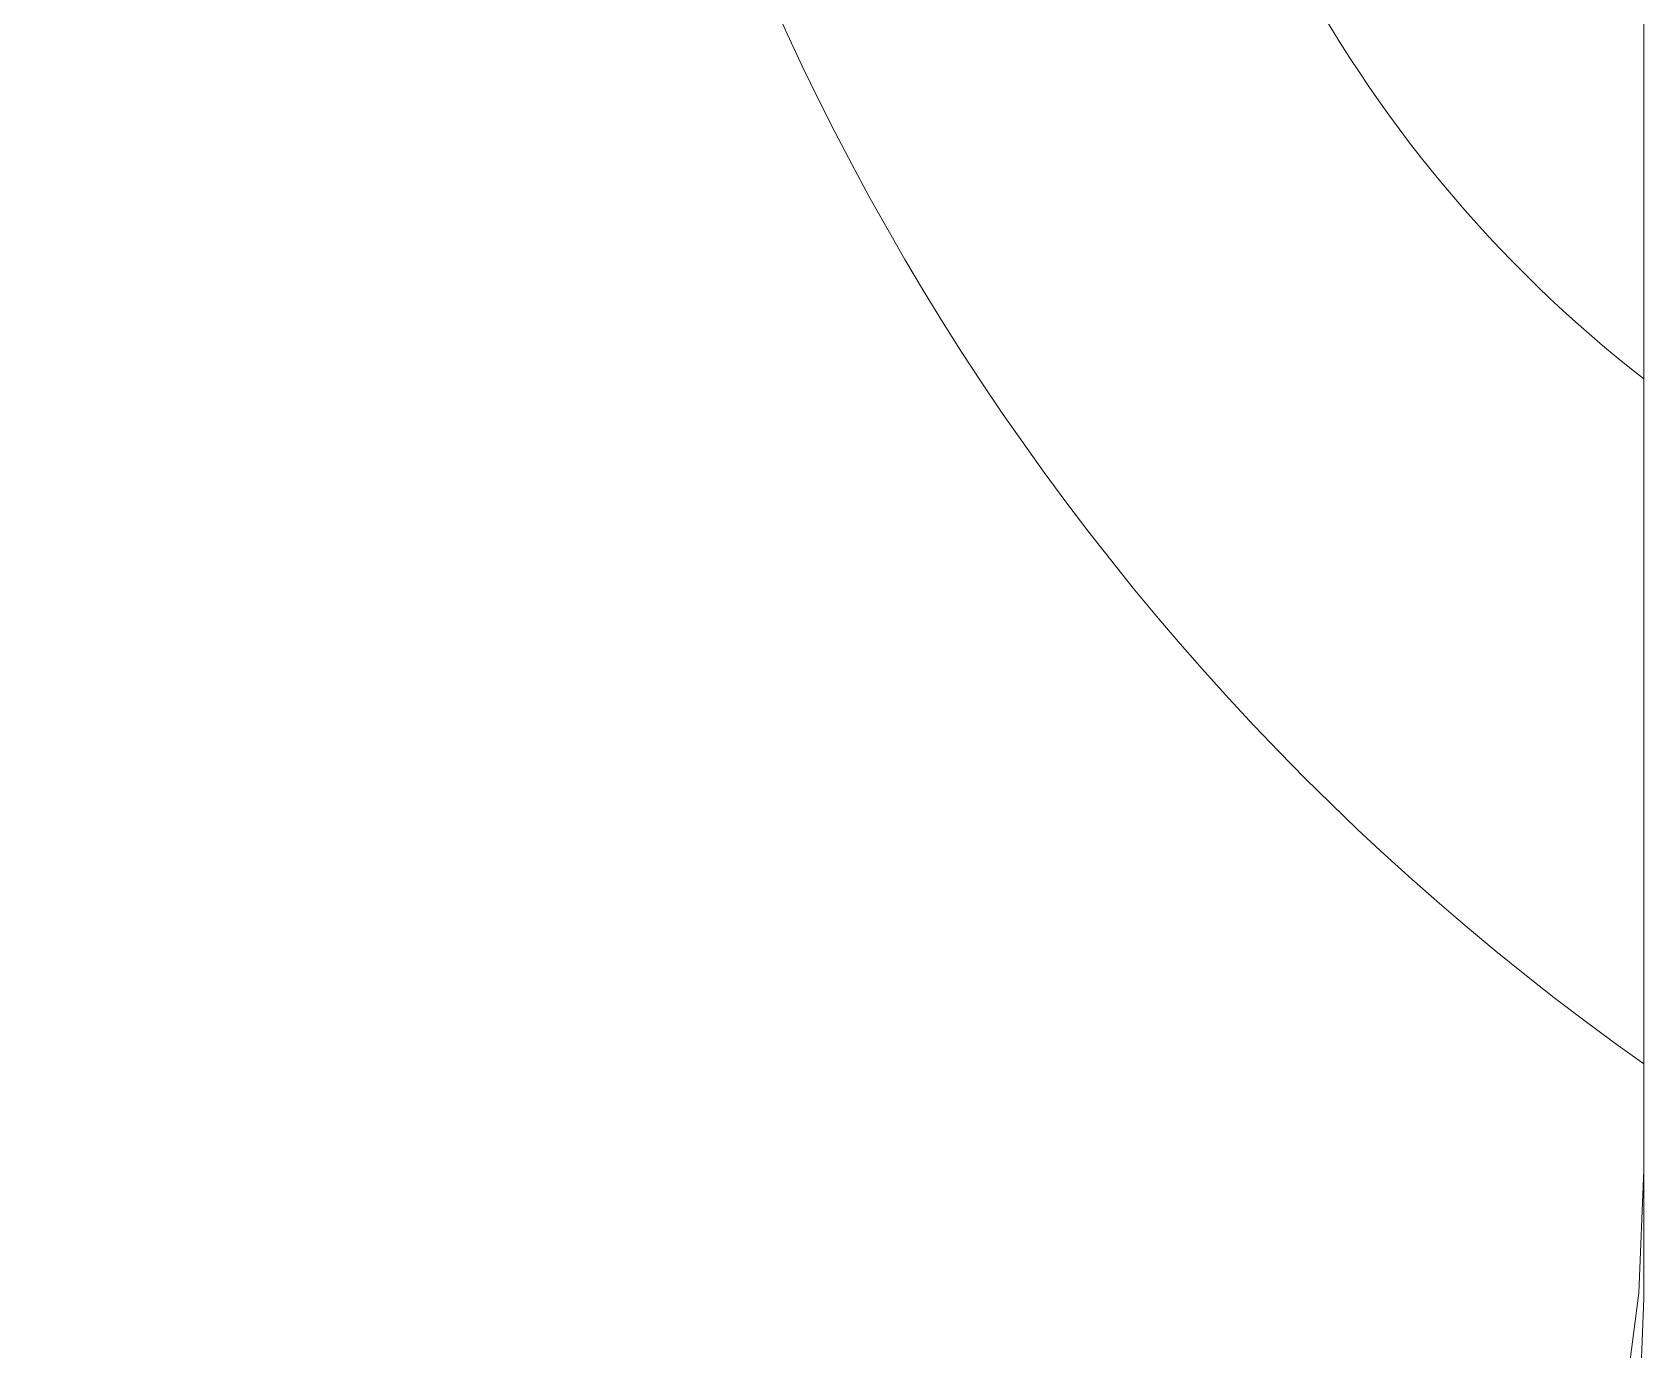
# Model space of a CAD drawing. Header units: inches. Extents: x 0.1 to 10.9, y 0 to 8.5.
# Drawn here: x 9.6684 to 9.8391, y 5.712 to 5.8516 of the extents above; entities that cross this region are included whole.
import ezdxf

# ---------------------------------------------------------------- set-up
doc = ezdxf.new("R2010")
doc.units = ezdxf.units.IN
doc.header["$MEASUREMENT"] = 0

msp = doc.modelspace()

# ---------------------------------------------------------------- linework, layer by layer
at = {"color": 7, "linetype": 'Continuous', "lineweight": 18}
msp.add_line((9.839149501, 6.8714579633), (9.839149501, 5.7174136158), dxfattribs=at)
at = {"color": 7, "linetype": 'Continuous', "lineweight": 18, "flags": 128}
for points in [[(9.6585446879, 5.70614909), (9.6691002001, 5.6946735014), (9.6800407208, 5.6841232806), (9.6912729094, 5.6745884383), (9.7027009367, 5.6661503225), (9.714227303, 5.6588809241), (9.7257536693, 5.6528422632), (9.7371816967, 5.6480858595), (9.7484138852, 5.6446522929), (9.759354406, 5.6425708574), (9.7699099182, 5.641859311), (9.7799903659, 5.6425237245), (9.7895097464, 5.6445584293), (9.7983868436, 5.647946066), (9.8065459213, 5.6526577325), (9.8139173691, 5.6586532304), (9.8204382964, 5.6658814085), (9.8260530689, 5.6742805983), (9.8307137835, 5.6837791409), (9.8343806765, 5.6942959982), (9.8370224632, 5.7057414439), (9.8386166049, 5.7180178297), (9.839149501, 5.7310204177)], [(9.839149501, 5.7174136158), (9.8386292884, 5.7039551254), (9.8370726098, 5.691199687), (9.8344913124, 5.679244377), (9.8309050414, 5.6681801827), (9.8263410905, 5.6580913092), (9.8208341942, 5.6490545389), (9.8144262633, 5.6411386472), (9.8071660659, 5.6344038787), (9.7991088567, 5.6289014891), (9.7903159557, 5.6246733549), (9.7808542823, 5.6217516547), (9.7707958455, 5.6201586245), (9.7602171961, 5.6199063882), (9.7491988441, 5.6209968655), (9.7378246457, 5.6234217571), (9.7261811654, 5.6271626082), (9.7143570172, 5.6321909486), (9.70244219, 5.6384685097), (9.6905273628, 5.6459475153), (9.6787032146, 5.6545710458), (9.6670597343, 5.6642734709)]]:
    msp.add_lwpolyline(points, dxfattribs=at)
at = {"color": 7, "linetype": 'Continuous', "lineweight": 18}
for centre, radius, start, end in [((9.996744487, 5.9656935401), 0.2733927677633299, 182.7007739943, 234.7993435192), ((9.9238754591, 5.9236806791), 0.1379330344065535, 182.8787791497, 232.1022443987)]:
    msp.add_arc(centre, radius, start, end, dxfattribs=at)

doc.saveas('drawing.dxf')
